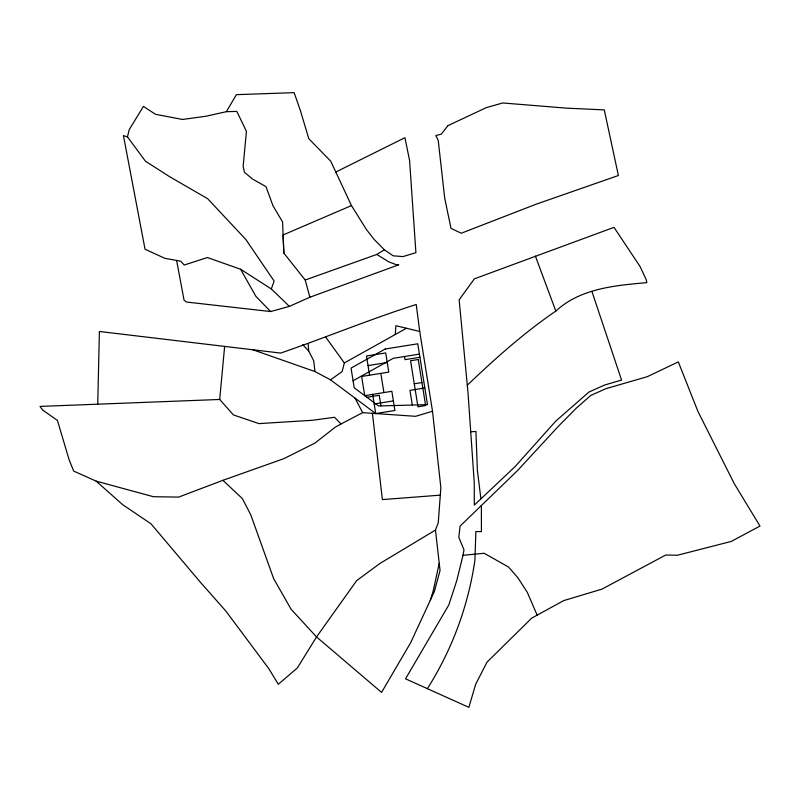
<?xml version="1.0" encoding="UTF-8"?>
<svg xmlns="http://www.w3.org/2000/svg" width="800" height="800" viewBox="0 0 800 800"><rect width="100%" height="100%" fill="white"/><g stroke="black" fill="none" stroke-linecap="round" stroke-linejoin="round"><path stroke-width="1.2" d="M97.74 404.18L99.4 331.48L280.66 353.08C326 337.44 370.42 319.07 416.22 304.48L419.73 331.48L432.51 411.25L440.86 487.68L438.25 522.83L435.47 530.07L440.05 570.48L434.38 591.46L410.65 642.72L381.56 692.4L316.54 636.93L291 609.11L273.61 578.54L250.88 515.08L242.35 498.57L222.91 480.32L178.62 497.1L153.4 496.71L96.16 481.14L73.67 471.07L69.14 459.81L57.42 420.41L42.6 410.01L40 406.42L219.69 399.47L233.43 414.93L258.98 423.61L312.49 420.27L334.54 417.28L341.03 423.95L362.67 412.66L415.61 416.32L432.51 411.25M395.29 334.49L395.93 325.7L419.73 331.48M219.69 399.47L224.64 346.4M439.24 563.28L433.25 590.76L430.31 600.25M463.01 555.29L463.99 549.9L458.82 537.32L460.06 526.14L517.48 470.62L558.3 426.37L576.44 408.03L590.78 395.43L605.82 388.71L647.33 376.66L678.31 361.91L697.95 411.45L734.35 483.84L760 526.05L731.22 541.44L677.5 555.22L665.69 555.04L601.95 589.13L563.74 600.59L531.79 618.07L487.06 662.09L475.74 684.1L468.85 707.34L405.53 678.82L448.83 604.92L456.8 580.51L463.01 555.29L484.18 553.27L508.58 567.06L517.94 577.84L527.33 592.4L537.14 615.15M289.41 306.38L271.31 288.94L274.13 281.07L245.76 239.4L207.66 198.71L169.6 176.68L145.41 161.18L127.48 136.89L129.18 129.74L143.41 106.42L155.53 114.31L182.57 119.46L206.22 116.19L226.4 111.67L236.83 111.43L246.43 131.33L243.14 166.44L244.47 172.3L252.59 179.09L265.97 186.65L273.07 205.99L282.57 221.87L283.83 253.08L305.2 280.01L309.88 297.23L289.41 306.38L270.64 311.55L186.46 302.03L184.08 300.27L176.61 260.44M406.46 328.26L344.34 362.94L342.15 371.61L330.49 379.82L314.96 371.56L252.84 349.76M226.4 111.67L236.38 94.66L294.14 92.66L300.45 110.76L308.8 138.69L330.79 161.28L351.47 205.59L366.32 229.39L374.14 239.42L384.36 249.78L393.15 255.81L402.95 256.6L415.91 252.66L409.58 160.53L404.94 137.69L335.65 172.11M427.33 688.64L428.44 686.98A328.58 328.58 0 0 0 461.49 616.8A329.2 329.2 0 0 0 474.93 560.13L475.86 531.55L481.42 531.62L481.38 505.52M467.29 385.21C495.19 358.6 523.89 332.87 555.84 311.08C580.31 288.41 615.14 285.45 646.8 282.65L646.26 279.75L640.08 266.55L614 227.34L474.33 278.86L459.14 299.84L468.03 392.96L474.26 482.69L474.3 505.12L515.05 466.64L555.75 421.13L588.98 392.02L604.69 384.99L621.56 380.08L591.97 291.58M305.2 280.01L376.79 254.44L384.36 249.78M435.47 530.07L379.76 563.57L356.64 580.65L316.54 636.93L297.31 668.01L278.31 684.27L268.82 668.67L225.94 611.16L200.15 581.97L150.97 523.77L122.73 504.73L96.16 481.14M341.03 423.95L335.22 427.22L314.95 443.09L283.95 458.62L222.91 480.32M353.08 380.74L393.24 358.32L419.42 354.13M351.47 205.59L283.1 234.96L283.83 253.08M309.88 297.23L398.71 264.82L396.71 264.87L388.65 261.8L376.79 254.44M368.04 365.59L387.23 362.51M419.92 357.27L405.03 359.66L404.53 356.51M414.26 383.77L421.94 382.54M366.89 397.27L379.25 395.29L380.95 405.9M424.85 387.98L409.95 390.37L412.31 405.05M374.19 403.97L393.39 400.9M330.49 379.82L375.73 413.56L394.92 410.49L391.85 391.3L364.72 395.65L361.64 376.46L388.77 372.11L385.7 352.92L366.5 355.99L369.58 375.19M440.31 495.14L382.38 499.6L372.42 413.33M470.72 431.77L475.93 431.47L477.36 470.15L480.91 498.88M127.48 136.89L123.43 135.59L145.04 249.24L164.91 258.35L180.71 261.17L184.22 265.01L207.39 257.53L240.62 269.27L271.31 288.94M270.64 311.55L255.87 296.3L240.62 269.27M302.76 344.7L308.67 350.98L313.71 360.76L314.96 371.56M325.68 337.08L344.34 362.94M355.03 398.12L362.67 412.66M535.39 256.07L555.84 311.08M380.83 373.38L383.91 392.57M372.66 394.38L375.73 413.57M308.16 343.62L308.67 350.98M447.91 125.64L441.28 134.16L435.87 135.5L438.23 140.44L444.69 198.05L451 228.38L461.25 233.24L535.81 204.33L618.38 175.5L604.28 109.9L566.47 108.14L502.71 102.97L486.29 107.64L447.91 125.64M385.23 349.01L351.05 368.1L354.21 387.81L378.55 405.96L427.51 404.63L417.76 343.8L385.23 349.01M418.25 359.51L410.57 360.74L417.95 406.8L425.63 405.57L418.25 359.51"/></g></svg>
